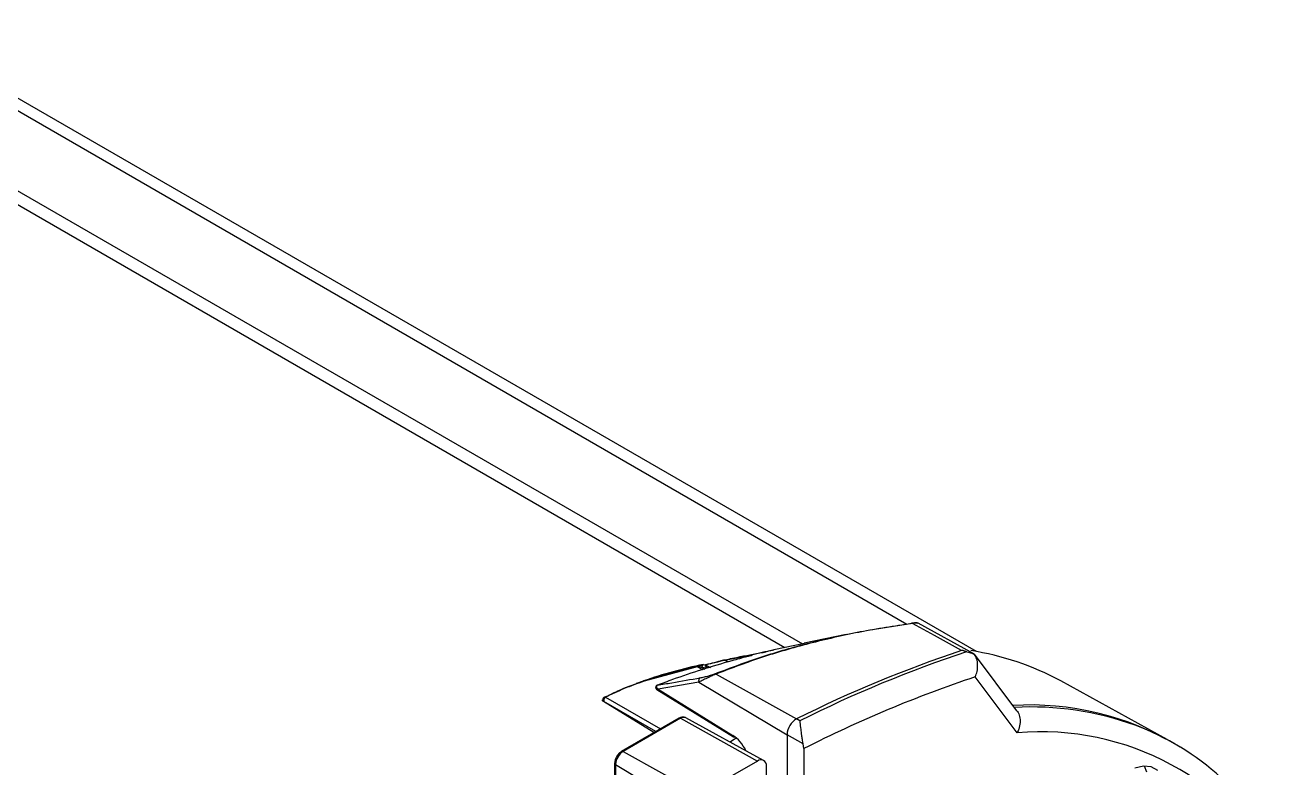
# Model space of a CAD drawing. Extents: x 6 to 134, y 3 to 97.
# Drawn here: x 21.02 to 26.97, y 75.69 to 79.2 of the extents above; entities that cross this region are included whole.
import ezdxf

# ---------------------------------------------------------------- set-up
doc = ezdxf.new("R2010")
doc.units = 0
doc.header["$MEASUREMENT"] = 0
doc.layers.add('OBJECT', color=7, linetype='CONTINUOUS')

msp = doc.modelspace()

# ---------------------------------------------------------------- linework, layer by layer
at = {"layer": 'OBJECT'}
for p, q in [((20.3209, 79.1793), (25.191, 76.3678)), ((25.5194, 76.2378), (20.3926, 79.1974)), ((19.994, 78.9896), (24.6975, 76.2743)), ((19.9074, 78.9743), (24.6151, 76.2566)), ((25.5074, 76.2271), (25.2438, 76.3713)), ((24.9037, 76.3187), (24.7063, 76.2773)), ((24.7065, 76.2762), (24.5627, 76.2454)), ((24.4597, 76.2207), (24.331, 76.1961)), ((24.3453, 76.1883), (24.3351, 76.194)), ((24.3472, 76.1889), (24.3376, 76.1943)), ((24.4538, 76.2185), (24.4453, 76.2162)), ((25.5072, 76.2267), (25.5107, 76.2242)), ((25.7108, 75.9581), (25.5101, 76.2251)), ((24.1999, 76.1663), (23.9489, 76.0976)), ((24.2274, 76.1509), (24.1999, 76.1663)), ((24.2435, 76.1648), (24.2241, 76.1609)), ((24.2241, 76.1609), (24.2367, 76.1539)), ((24.2535, 76.1592), (24.2435, 76.1648)), ((24.247, 76.1709), (24.2628, 76.1621)), ((24.2898, 76.1316), (24.6702, 75.9202)), ((23.9289, 76.0923), (23.9116, 76.0865)), ((24.0097, 76.0778), (24.0107, 76.0782)), ((24.0119, 76.0787), (24.0107, 76.0782)), ((24.0114, 76.0786), (24.0119, 76.0787)), ((24.2086, 76.0939), (24.0151, 76.0602)), ((24.2086, 76.0939), (24.6248, 75.8451)), ((25.7121, 75.8546), (25.5139, 76.1183)), ((26.4211, 75.8224), (25.9177, 76.0988)), ((23.7586, 76.0181), (23.7542, 76.0093)), ((23.7675, 76.0222), (23.7673, 76.0221)), ((23.7673, 76.0221), (24.0267, 75.8724)), ((24.0102, 76.0582), (24.3719, 75.8346)), ((24.0151, 76.0602), (24.369, 75.8413)), ((23.996, 75.8547), (23.7579, 76.0013)), ((24.0055, 75.8601), (23.7587, 76.0026)), ((24.1144, 75.923), (23.8431, 75.7664)), ((24.1218, 75.9224), (23.8504, 75.7658)), ((24.1218, 75.9224), (24.4847, 75.7202)), ((24.5143, 75.7234), (24.147, 75.9251)), ((24.6855, 75.911), (24.6702, 75.9202)), ((24.7011, 75.8026), (24.6248, 75.8451)), ((24.6248, 75.8451), (24.6248, 75.5806)), ((24.3672, 75.8184), (24.3557, 75.8105)), ((24.3872, 75.83), (24.3672, 75.8184)), ((24.7039, 75.7793), (24.7011, 75.8026)), ((24.7039, 75.7793), (24.7039, 75.5278)), ((26.4824, 75.7865), (26.4673, 75.7957)), ((23.8504, 75.7658), (24.2134, 75.5636)), ((24.4847, 75.7202), (24.2134, 75.5636)), ((23.8102, 75.71), (23.8073, 75.5182)), ((23.8144, 75.704), (23.8115, 75.5158)), ((23.8144, 75.704), (24.171, 75.491)), ((24.5315, 75.4057), (24.5271, 75.6966)), ((26.3245, 75.6685), (26.3136, 75.6961))]:
    msp.add_line(p, q, dxfattribs=at)
at = {"layer": 'OBJECT', "flags": 128}
for points in [[(25.4495, 76.2431), (25.3208, 76.3134), (25.2175, 76.3699)], [(24.3241, 76.1965), (24.3124, 76.1941), (24.3102, 76.1937)], [(24.4402, 76.2167), (24.452, 76.219), (24.4536, 76.2193)], [(24.4509, 76.2179), (24.4519, 76.2186), (24.4536, 76.2193)], [(24.5324, 76.2388), (24.5207, 76.2364), (24.5191, 76.2361)], [(24.2289, 76.1747), (24.2406, 76.177), (24.2429, 76.1775)], [(23.7629, 76.0227), (23.7625, 76.0224), (23.7625, 76.0224)], [(26.3764, 75.6766), (26.3454, 75.6925), (26.3084, 75.6958), (26.2675, 75.6863)]]:
    msp.add_lwpolyline(points, dxfattribs=at)
at = {"layer": 'OBJECT'}
for centre, radius, start, end in [((25.2139, 76.3666), 0.0049, 43.77095, 100.44052), ((24.3312, 76.1955), 0.00118, 94.9435, 160.81373), ((24.3366, 76.192), 0.00254, 66.08746, 125.36287), ((27.3625, 70.5244), 6.0301, 108.49601, 116.51728), ((27.3746, 70.5224), 6.0224, 108.40731, 116.52065), ((25.2967, 74.9605), 1.2967, 61.38144, 81.28917), ((24.7162, 73.8719), 2.3564, 101.91996, 109.07021), ((24.1974, 76.1651), 0.00274, 26.63983, 84.19586), ((24.2327, 76.1656), 0.00982, 112.76144, 208.96457), ((24.2427, 76.1703), 0.00527, 85.1618, 120.33897), ((24.2511, 76.1646), 0.00757, 122.73309, 178.41653), ((24.2854, 76.1258), 0.00731, 52.88357, 95.85039), ((23.9461, 76.0956), 0.00335, 35.94836, 87.17704), ((24.2223, 76.1007), 0.0153, 119.51251, 206.71258), ((27.4181, 70.4313), 5.9973, 108.51323, 116.90866), ((23.7645, 76.0181), 0.00486, 54.56749, 113.28919), ((23.7648, 76.0192), 0.00401, 47.66682, 116.67611), ((25.7698, 74.6102), 1.3754, 59.52966, 93.31049), ((25.7794, 74.5474), 1.4287, 69.94052, 93.22664), ((24.1175, 75.9163), 0.00743, 55.39586, 114.63978), ((24.1368, 75.9013), 0.0259, 66.78861, 125.46616), ((24.7158, 75.8413), 0.0911, 120.039, 177.62615), ((24.3763, 75.8405), 0.00741, 173.59852, 232.96705), ((24.3752, 75.8413), 0.00752, 243.65841, 305.5265), ((25.8221, 74.5551), 1.3041, 28.5635, 94.84133), ((25.8304, 74.7103), 1.2583, 47.86991, 69.57889), ((23.8929, 75.6996), 0.0786, 122.65226, 176.77035), ((23.8462, 75.7597), 0.00743, 55.39685, 114.62812), ((24.5013, 75.7001), 0.0261, 352.28434, 129.43678), ((23.8175, 75.7107), 0.00736, 185.00797, 244.88639)]:
    msp.add_arc(centre, radius, start, end, dxfattribs=at)
msp.add_ellipse((24.3676, 75.7466), major_axis=(-0.057, 0.1022), ratio=0.567218, start_param=4.619814, end_param=5.488842, dxfattribs=at)
for points, knots in [([(24.2846, 76.133), (24.3577, 76.1607), (24.504, 76.216), (24.7336, 76.2814), (24.9696, 76.335), (25.1318, 76.3592), (25.2131, 76.3714)], [0, 0, 0, 0, 0.2480259, 0.4968712, 0.7480722, 1, 1, 1, 1]), ([(25.2175, 76.3699), (25.1375, 76.358), (24.9774, 76.3341), (24.7426, 76.2809), (24.5119, 76.2156), (24.3639, 76.1596), (24.2898, 76.1316)], [0, 0, 0, 0, 0.248167, 0.49701, 0.74809, 1, 1, 1, 1]), ([(25.2437, 76.3713), (25.2431, 76.3716), (25.2416, 76.3724), (25.2391, 76.373), (25.236, 76.3734), (25.231, 76.3734), (25.2237, 76.3728), (25.2154, 76.3717), (25.2131, 76.3713)], [0, 0, 0, 0, 0.045181, 0.126552, 0.226044, 0.423907, 0.839309, 1, 1, 1, 1]), ([(25.2437, 76.3711), (25.2426, 76.3715), (25.2404, 76.3723), (25.231, 76.3719), (25.222, 76.3706), (25.2175, 76.3699)], [0, 0, 0, 0, 0.344855, 0.672538, 1, 1, 1, 1]), ([(24.4453, 76.2162), (24.4423, 76.2154), (24.4151, 76.2083), (24.2918, 76.1748), (24.1493, 76.1303), (24.0359, 76.0877), (24.0119, 76.0787)], [0, 0, 0, 0, 0.020101, 0.181177, 0.826231, 1, 1, 1, 1]), ([(24.2429, 76.1775), (24.256, 76.1806), (24.283, 76.1871), (24.3101, 76.1933), (24.3241, 76.1965)], [0, 0, 0, 0, 0.484582, 1, 1, 1, 1]), ([(24.33, 76.1959), (24.3148, 76.1924), (24.2857, 76.1858), (24.2569, 76.1788), (24.2432, 76.1755)], [0, 0, 0, 0, 0.525645, 1, 1, 1, 1]), ([(24.3311, 76.1967), (24.3311, 76.1967), (24.3297, 76.1971), (24.3273, 76.1971), (24.325, 76.1967), (24.3241, 76.1965)], [0, 0, 0, 0, 0.001399, 0.616278, 1, 1, 1, 1]), ([(24.33, 76.1959), (24.33, 76.1959), (24.3289, 76.1964), (24.3273, 76.1968), (24.3256, 76.1967), (24.3249, 76.1967), (24.3245, 76.1966), (24.3243, 76.1966), (24.3242, 76.1966), (24.3241, 76.1965), (24.3241, 76.1965)], [0, 0, 0, 0, 0.039359, 0.574376, 0.784761, 0.888796, 0.942243, 0.96996, 0.982838, 1, 1, 1, 1]), ([(24.3351, 76.194), (24.3338, 76.1947), (24.3323, 76.1954), (24.3304, 76.1958), (24.33, 76.1959)], [0, 0, 0, 0, 0.828167, 1, 1, 1, 1]), ([(24.3311, 76.1986), (24.3553, 76.2038), (24.4197, 76.2177), (24.4856, 76.2293), (24.5268, 76.2365)], [0, 0, 0, 0, 0.374122, 1, 1, 1, 1]), ([(24.3383, 76.1939), (24.3377, 76.1942), (24.3356, 76.1954), (24.333, 76.1964), (24.3311, 76.1967), (24.3311, 76.1967)], [0, 0, 0, 0, 0.281286, 0.9887251, 1, 1, 1, 1]), ([(24.4375, 76.2157), (24.4371, 76.2155), (24.4353, 76.215), (24.434, 76.2138), (24.4329, 76.2128)], [0, 0, 0, 0, 0.253651, 1, 1, 1, 1]), ([(24.4375, 76.2157), (24.4376, 76.2158), (24.4381, 76.216), (24.4388, 76.2163), (24.4395, 76.2165), (24.4399, 76.2166), (24.4401, 76.2166), (24.4402, 76.2167), (24.4402, 76.2167)], [0, 0, 0, 0, 0.153849, 0.564638, 0.773128, 0.881385, 0.956568, 1, 1, 1, 1]), ([(24.5191, 76.2361), (24.5023, 76.2321), (24.4759, 76.2257), (24.4498, 76.2191), (24.4402, 76.2167)], [0, 0, 0, 0, 0.636482, 1, 1, 1, 1]), ([(24.4536, 76.2193), (24.4554, 76.2197), (24.4571, 76.22), (24.4584, 76.2202), (24.4584, 76.2202)], [0, 0, 0, 0, 0.992024, 1, 1, 1, 1]), ([(24.4584, 76.2197), (24.4577, 76.2195), (24.4564, 76.2191), (24.4547, 76.2187), (24.4538, 76.2185)], [0, 0, 0, 0, 0.502897, 1, 1, 1, 1]), ([(24.4584, 76.2202), (24.459, 76.2203), (24.4602, 76.2205), (24.4602, 76.2204), (24.4602, 76.2203)], [0, 0, 0, 0, 0.497712, 1, 1, 1, 1]), ([(24.4602, 76.2203), (24.46, 76.2202), (24.4597, 76.2201), (24.4588, 76.2198), (24.4584, 76.2197)], [0, 0, 0, 0, 0.505842, 1, 1, 1, 1]), ([(24.5627, 76.2454), (24.561, 76.245), (24.5573, 76.2441), (24.5505, 76.2426), (24.5413, 76.2406), (24.5358, 76.2395), (24.5324, 76.2388)], [0, 0, 0, 0, 0.146833, 0.3079, 0.583718, 1, 1, 1, 1]), ([(25.4729, 76.2366), (25.4705, 76.2376), (25.4665, 76.2391), (25.4611, 76.241), (25.4569, 76.2423), (25.4538, 76.243), (25.4514, 76.2433), (25.4502, 76.2432), (25.4497, 76.2431), (25.4495, 76.2431)], [0, 0, 0, 0, 0.3216939, 0.5414112, 0.6931272, 0.8521366, 0.9158623, 0.9689572, 1, 1, 1, 1]), ([(25.5107, 76.2242), (25.5032, 76.2269), (25.492, 76.2311), (25.4788, 76.2345), (25.474, 76.2362), (25.4729, 76.2366)], [0, 0, 0, 0, 0.603433, 0.908923, 1, 1, 1, 1]), ([(25.5139, 76.1183), (25.5139, 76.1184), (25.5177, 76.1267), (25.524, 76.1456), (25.5267, 76.1751), (25.5223, 76.2032), (25.5144, 76.2175), (25.5107, 76.2242)], [0, 0, 0, 0, 0.0038707, 0.2411011, 0.5198003, 0.7782609, 1, 1, 1, 1]), ([(23.9463, 76.099), (23.9522, 76.1008), (23.9818, 76.1098), (24.0646, 76.134), (24.1434, 76.154), (24.1977, 76.1678)], [0, 0, 0, 0, 0.072109, 0.360569, 1, 1, 1, 1]), ([(24.1977, 76.1678), (24.1981, 76.1679), (24.2001, 76.1684), (24.2041, 76.1693), (24.2108, 76.1709), (24.22, 76.1729), (24.2256, 76.174), (24.2289, 76.1747)], [0, 0, 0, 0, 0.038588, 0.160828, 0.320228, 0.601376, 1, 1, 1, 1]), ([(24.2241, 76.1609), (24.221, 76.1618), (24.2158, 76.1633), (24.2087, 76.1649), (24.2039, 76.1658), (24.2014, 76.1662), (24.2001, 76.1663), (24.1999, 76.1663)], [0, 0, 0, 0, 0.429897, 0.723572, 0.875845, 0.974641, 1, 1, 1, 1]), ([(24.2898, 76.1316), (24.2871, 76.1304), (24.2811, 76.1278), (24.2685, 76.1222), (24.2499, 76.1138), (24.2273, 76.1031), (24.215, 76.097), (24.2086, 76.0939)], [0, 0, 0, 0, 0.09666, 0.215018, 0.390635, 0.681275, 1, 1, 1, 1]), ([(24.2148, 76.114), (24.2209, 76.1152), (24.2326, 76.1175), (24.2522, 76.1225), (24.2677, 76.1271), (24.278, 76.1305), (24.2826, 76.1323), (24.2846, 76.133)], [0, 0, 0, 0, 0.336923, 0.637045, 0.80818, 0.916141, 1, 1, 1, 1]), ([(24.2435, 76.1648), (24.243, 76.1653), (24.2415, 76.1669), (24.2401, 76.1695), (24.2394, 76.1724), (24.2398, 76.174), (24.2401, 76.1748)], [0, 0, 0, 0, 0.1811988, 0.5128681, 0.7347756, 1, 1, 1, 1]), ([(24.2401, 76.1748), (24.2403, 76.1752), (24.2408, 76.1761), (24.2415, 76.1768), (24.2421, 76.1772), (24.2425, 76.1773), (24.2427, 76.1774), (24.2428, 76.1775), (24.2428, 76.1775), (24.2429, 76.1775), (24.2429, 76.1775), (24.2429, 76.1775)], [0, 0, 0, 0, 0.296501, 0.61441, 0.78299, 0.876932, 0.93004, 0.9602, 0.975565, 0.980049, 1, 1, 1, 1]), ([(24.2432, 76.1755), (24.2431, 76.1759), (24.243, 76.1766), (24.2429, 76.1771), (24.2429, 76.1774), (24.2429, 76.1774), (24.2429, 76.1775), (24.2429, 76.1775), (24.2429, 76.1775), (24.2429, 76.1775), (24.2429, 76.1775), (24.2429, 76.1775)], [0, 0, 0, 0, 0.296493, 0.614523, 0.783094, 0.877008, 0.930092, 0.960233, 0.975564, 0.980051, 1, 1, 1, 1]), ([(24.2432, 76.1755), (24.2432, 76.1755), (24.2431, 76.1751), (24.2433, 76.1743), (24.2443, 76.1727), (24.2459, 76.1716), (24.247, 76.1709)], [0, 0, 0, 0, 0.015194, 0.236275, 0.4557, 1, 1, 1, 1]), ([(23.7621, 76.0219), (23.7672, 76.0244), (23.7929, 76.037), (23.8515, 76.065), (23.9104, 76.0861), (23.9463, 76.099)], [0, 0, 0, 0, 0.088987, 0.445033, 1, 1, 1, 1]), ([(23.9489, 76.0976), (23.9172, 76.0864), (23.8535, 76.0638), (23.7963, 76.0362), (23.7675, 76.0222)], [0, 0, 0, 0, 0.496456, 1, 1, 1, 1]), ([(24.0097, 76.0777), (24.0088, 76.0772), (24.0068, 76.0759), (24.0046, 76.0727), (24.0038, 76.0689), (24.0042, 76.0655), (24.0054, 76.0628), (24.0071, 76.0606), (24.0088, 76.0591), (24.0099, 76.0585), (24.0102, 76.0582)], [0, 0, 0, 0, 0.129304, 0.287882, 0.453626, 0.589721, 0.696803, 0.814173, 0.936707, 1, 1, 1, 1]), ([(24.0107, 76.0782), (24.0103, 76.0779), (24.0095, 76.0774), (24.0084, 76.0763), (24.0071, 76.074), (24.0072, 76.0699), (24.0094, 76.0659), (24.0117, 76.0632), (24.0129, 76.062), (24.0137, 76.0613), (24.0142, 76.0609), (24.0145, 76.0606), (24.0147, 76.0604), (24.0149, 76.0603), (24.015, 76.0602), (24.0151, 76.0602)], [0, 0, 0, 0, 0.05861, 0.12407, 0.219791, 0.440256, 0.726135, 0.834329, 0.896119, 0.934111, 0.958029, 0.973219, 0.9829, 0.994363, 1, 1, 1, 1]), ([(24.0119, 76.0788), (24.0114, 76.0786), (24.0106, 76.0784), (24.01, 76.0779), (24.0097, 76.0777)], [0, 0, 0, 0, 0.628917, 1, 1, 1, 1]), ([(24.0119, 76.0787), (24.0346, 76.0827), (24.1023, 76.0945), (24.1699, 76.1062), (24.2148, 76.114)], [0, 0, 0, 0, 0.3366597, 1, 1, 1, 1]), ([(23.7579, 76.0013), (23.7566, 76.0022), (23.754, 76.0041), (23.7523, 76.0072), (23.7529, 76.009), (23.7532, 76.0097)], [0, 0, 0, 0, 0.363337, 0.727004, 1, 1, 1, 1]), ([(23.7587, 76.0026), (23.7587, 76.0026), (23.7577, 76.0041), (23.7563, 76.0073), (23.7558, 76.0119), (23.7564, 76.0158), (23.7576, 76.0176), (23.7582, 76.0185)], [0, 0, 0, 0, 0.0088181, 0.2928539, 0.5603073, 0.8071794, 1, 1, 1, 1]), ([(23.7627, 76.0224), (23.7621, 76.0222), (23.7602, 76.0213), (23.759, 76.0197), (23.7581, 76.0185)], [0, 0, 0, 0, 0.306131, 1, 1, 1, 1]), ([(23.7673, 76.0221), (23.7662, 76.0214), (23.7641, 76.0199), (23.7615, 76.0164), (23.7595, 76.0123), (23.7584, 76.0075), (23.7584, 76.0042), (23.7587, 76.0026), (23.7587, 76.0026)], [0, 0, 0, 0, 0.191984, 0.37924, 0.569066, 0.774697, 0.993212, 1, 1, 1, 1]), ([(24.0151, 76.0602), (24.015, 76.0601), (24.015, 76.0601), (24.0148, 76.06), (24.0146, 76.06), (24.0144, 76.0599), (24.0141, 76.0597), (24.0135, 76.0595), (24.0127, 76.0591), (24.011, 76.0584), (24.0105, 76.0583), (24.0102, 76.0583)], [0, 0, 0, 0, 0.010278, 0.030679, 0.048047, 0.075299, 0.118205, 0.186348, 0.297126, 0.490891, 1, 1, 1, 1]), ([(23.7587, 76.0026), (23.7586, 76.0025), (23.7583, 76.002), (23.7581, 76.0016), (23.7579, 76.0013)], [0, 0, 0, 0, 0.300368, 1, 1, 1, 1]), ([(25.7103, 75.9577), (25.7114, 75.9566), (25.7182, 75.9497), (25.7246, 75.9303), (25.7272, 75.9018), (25.7217, 75.8756), (25.7151, 75.8602), (25.7122, 75.8547), (25.7121, 75.8546)], [0, 0, 0, 0, 0.0484365, 0.3038751, 0.5649113, 0.8372231, 0.9956468, 1, 1, 1, 1]), ([(24.1468, 75.9247), (24.1461, 75.9252), (24.1423, 75.9282), (24.1328, 75.9291), (24.1226, 75.9273), (24.1167, 75.9242), (24.1144, 75.923)], [0, 0, 0, 0, 0.079317, 0.434006, 0.788406, 1, 1, 1, 1]), ([(24.7011, 75.8026), (24.6998, 75.8089), (24.6972, 75.8216), (24.694, 75.8455), (24.6906, 75.8746), (24.6879, 75.8969), (24.686, 75.9083), (24.6855, 75.911), (24.6855, 75.911)], [0, 0, 0, 0, 0.154757, 0.308533, 0.552254, 0.88714, 0.997093, 1, 1, 1, 1]), ([(23.8204, 75.743), (23.8175, 75.7376), (23.8118, 75.7268), (23.8107, 75.7156), (23.8102, 75.71)], [0, 0, 0, 0, 0.5031701, 1, 1, 1, 1]), ([(23.8431, 75.7664), (23.8398, 75.7641), (23.8315, 75.7584), (23.8234, 75.7496), (23.8206, 75.7434), (23.8204, 75.743)], [0, 0, 0, 0, 0.396483, 0.961871, 1, 1, 1, 1])]:
    msp.add_open_spline(points, degree=3, knots=knots, dxfattribs=at)

doc.saveas('drawing.dxf')
